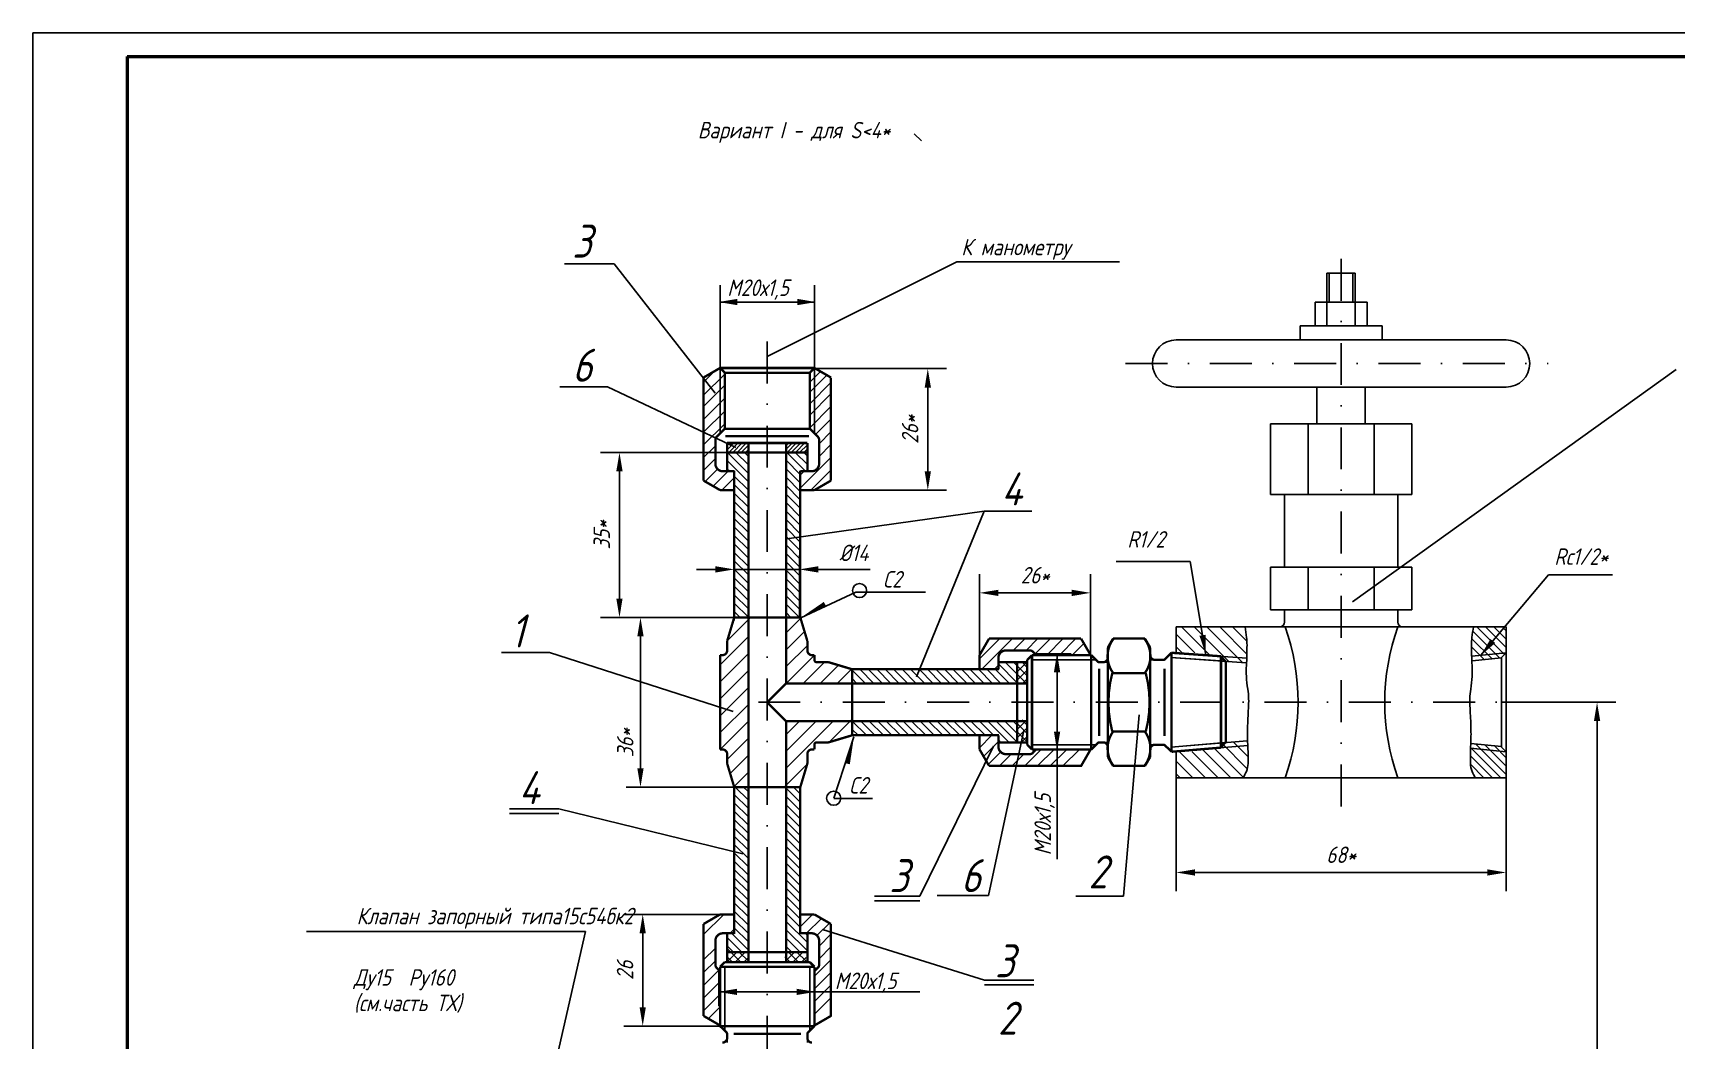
# Model space of a CAD drawing. Header units: inches. Extents: x 1065 to 7392, y 1020 to 3127.
# Drawn here: x 1065.5 to 1413.8, y 2909.5 to 3123.2 of the extents above; entities that cross this region are included whole.
import ezdxf
from ezdxf.enums import TextEntityAlignment as Align

# ---------------------------------------------------------------- set-up
doc = ezdxf.new("R2010")
doc.units = ezdxf.units.IN
doc.header["$LTSCALE"] = 0.7
doc.header["$MEASUREMENT"] = 0
doc.linetypes.add('DASHDOT', pattern=[25.4, 12.7, -6.35, 0, -6.35])
doc.styles.add('ROMANC', font='romanc', dxfattribs={"width": 0.8, "oblique": 15, "height": 3.5})
doc.styles.get("Standard").update_dxf_attribs({"font": 'romand.shx', "width": 0.8, "oblique": 15, "height": 3.5})
doc.dimstyles.get("Standard").update_dxf_attribs({"dimtxt": 3.5, "dimasz": 4, "dimexe": 4, "dimexo": 0, "dimgap": 2, "dimtad": 1, "dimdec": 0, "dimdsep": 46, "dimtxsty": 'Standard', "dimcen": 0.09, "dimadec": 0, "dimazin": 0, "dimtfac": 1, "dimtdec": 0, "dimtmove": 0, "dimatfit": 3, "dimfxl": 0, "dimtolj": 1, "dimtzin": 0, "dimlwd": 25, "dimlwe": 25, "dimarcsym": 0})

# ---------------------------------------------------------------- blocks, each defined once
blk = doc.blocks.new('*X140')
at = {"color": 0}
for p, q in [((659.41, 734.85), (661.46, 736.89)), ((659.41, 736.65), (659.66, 736.89)), ((661.53, 734), (659.41, 736.12)), ((659.41, 733.05), (661.53, 735.17)), ((661.53, 735.79), (660.44, 736.89)), ((661.35, 732.39), (659.41, 734.32)), ((659.55, 732.39), (659.41, 732.52)), ((660.55, 732.39), (661.53, 733.38))]:
    blk.add_line(p, q, dxfattribs=at)
blk = doc.blocks.new('*D198')
at = {"color": 0, "lineweight": 25}
for p, q in [((1231.39, 3051.99), (1259.18, 3051.99)), ((1255.18, 3047.99), (1255.18, 3030.22)), ((1231.15, 3026.22), (1259.18, 3026.22))]:
    blk.add_line(p, q, dxfattribs=at)
for points in [[(1254.52, 3047.99), (1255.85, 3047.99), (1255.18, 3051.99)], [(1254.52, 3030.22), (1255.85, 3030.22), (1255.18, 3026.22)]]:
    blk.add_solid(points, dxfattribs=at)
at = {"layer": 'DEFPOINTS', "color": 0, "lineweight": 25}
for p in [(1231.39, 3051.99), (1231.15, 3026.22), (1255.18, 3026.22)]:
    blk.add_point(p, dxfattribs=at)
at = {"color": 0, "lineweight": 25, "insert": (1251.43, 3039.1), "char_height": 3.5, "attachment_point": 5, "rotation": 90}
blk.add_mtext('\\A1;26*', dxfattribs=at)
blk = doc.blocks.new('*D199')
at = {"color": 0, "lineweight": 25}
for p, q in [((1212.65, 3034.22), (1185.82, 3034.22)), ((1189.82, 3030.22), (1189.82, 3003.22)), ((1214.15, 2999.22), (1185.82, 2999.22))]:
    blk.add_line(p, q, dxfattribs=at)
for points in [[(1189.15, 3030.22), (1190.48, 3030.22), (1189.82, 3034.22)], [(1189.15, 3003.22), (1190.48, 3003.22), (1189.82, 2999.22)]]:
    blk.add_solid(points, dxfattribs=at)
at = {"layer": 'DEFPOINTS', "color": 0, "lineweight": 25}
for p in [(1212.65, 3034.22), (1189.82, 2999.22), (1214.15, 2999.22)]:
    blk.add_point(p, dxfattribs=at)
at = {"color": 0, "lineweight": 25, "insert": (1186.07, 3016.72), "char_height": 3.5, "attachment_point": 5, "rotation": 90}
blk.add_mtext('\\A1;35*', dxfattribs=at)
blk = doc.blocks.new('*D221')
at = {"color": 0, "lineweight": 25}
for p, q in [((1266.15, 2990.45), (1266.15, 3008.43)), ((1289.7, 2991.22), (1289.7, 3008.43)), ((1270.15, 3004.43), (1285.7, 3004.43))]:
    blk.add_line(p, q, dxfattribs=at)
for points in [[(1270.15, 3005.09), (1270.15, 3003.76), (1266.15, 3004.43)], [(1285.7, 3005.09), (1285.7, 3003.76), (1289.7, 3004.43)]]:
    blk.add_solid(points, dxfattribs=at)
at = {"layer": 'DEFPOINTS', "color": 0, "lineweight": 25}
for p in [(1289.7, 3004.43), (1266.15, 2990.45), (1289.7, 2991.22)]:
    blk.add_point(p, dxfattribs=at)
at = {"color": 0, "lineweight": 25, "insert": (1277.93, 3008.18), "char_height": 3.5, "attachment_point": 5}
blk.add_mtext('\\A1;26*', dxfattribs=at)
blk = doc.blocks.new('*D222')
at = {"color": 0, "lineweight": 25}
for p, q in [((1307.8, 2965.22), (1307.8, 2941.12)), ((1377.8, 2965.22), (1377.8, 2941.12)), ((1311.8, 2945.12), (1373.8, 2945.12))]:
    blk.add_line(p, q, dxfattribs=at)
for points in [[(1311.8, 2945.78), (1311.8, 2944.45), (1307.8, 2945.12)], [(1373.8, 2945.78), (1373.8, 2944.45), (1377.8, 2945.12)]]:
    blk.add_solid(points, dxfattribs=at)
at = {"layer": 'DEFPOINTS', "color": 0, "lineweight": 25}
for p in [(1307.8, 2965.22), (1377.8, 2965.22), (1377.8, 2945.12)]:
    blk.add_point(p, dxfattribs=at)
at = {"color": 0, "lineweight": 25, "insert": (1342.8, 2948.87), "char_height": 3.5, "attachment_point": 5}
blk.add_mtext('\\A1;68*', dxfattribs=at)
blk = doc.blocks.new('*D224')
at = {"color": 0, "lineweight": 25}
for p, q in [((1211.15, 2936.22), (1190.75, 2936.22)), ((1194.75, 2932.22), (1194.75, 2916.53)), ((1211.15, 2912.53), (1190.75, 2912.53))]:
    blk.add_line(p, q, dxfattribs=at)
for points in [[(1194.08, 2932.22), (1195.41, 2932.22), (1194.75, 2936.22)], [(1194.08, 2916.53), (1195.41, 2916.53), (1194.75, 2912.53)]]:
    blk.add_solid(points, dxfattribs=at)
at = {"layer": 'DEFPOINTS', "color": 0, "lineweight": 25}
for p in [(1211.15, 2936.22), (1194.75, 2912.53), (1211.15, 2912.53)]:
    blk.add_point(p, dxfattribs=at)
at = {"color": 0, "lineweight": 25, "insert": (1191, 2924.37), "char_height": 3.5, "attachment_point": 5, "rotation": 90}
blk.add_mtext('\\A1;26', dxfattribs=at)
blk = doc.blocks.new('*D265')
at = {"color": 0, "lineweight": 25}
for p, q in [((1376.8, 2981.22), (1401.06, 2981.22)), ((1397.06, 2977.22), (1397.06, 2433.56)), ((1228.15, 2429.56), (1401.06, 2429.56))]:
    blk.add_line(p, q, dxfattribs=at)
for points in [[(1396.39, 2977.22), (1397.73, 2977.22), (1397.06, 2981.22)], [(1396.39, 2433.56), (1397.73, 2433.56), (1397.06, 2429.56)]]:
    blk.add_solid(points, dxfattribs=at)
at = {"layer": 'DEFPOINTS', "color": 0, "lineweight": 25}
for p in [(1376.8, 2981.22), (1228.15, 2429.56), (1397.06, 2429.56)]:
    blk.add_point(p, dxfattribs=at)
at = {"color": 0, "lineweight": 25, "insert": (1393.31, 2705.39), "char_height": 3.5, "attachment_point": 5, "rotation": 90}
blk.add_mtext('\\A1;608*', dxfattribs=at)

msp = doc.modelspace()

# ---------------------------------------------------------------- hatches: boundary and pattern name
at = {"lineweight": 25}
h = msp.add_hatch(dxfattribs=at)
h.set_pattern_fill('ANSI31', color=256, scale=5, style=0)
h.set_pattern_definition([(45, (-458.255, 2137.26594), (-0.44194174, 0.44194174), [])])
h.paths.add_polyline_path([(1217.15, 3036.22), (1212.65, 3036.22), (1212.65, 3034.22), (1217.15, 3034.22)])
h.paths.add_polyline_path([(1229.65, 3036.22), (1225.15, 3036.22), (1225.15, 3034.22), (1229.65, 3034.22)])
h = msp.add_hatch(dxfattribs=at)
h.set_pattern_fill('ANSI31', color=256, scale=10, angle=90, style=0)
h.set_pattern_definition([(135, (27.0282, 2080.4905), (-0.8838835, -0.8838835), [])])
h.paths.add_polyline_path([(1217.15, 2963.22), (1214.15, 2963.22), (1214.15, 2932.22), (1212.65, 2932.22), (1212.65, 2928.99), (1213.42, 2928.22), (1217.15, 2928.22)])
h.paths.add_polyline_path([(1228.15, 2963.22), (1225.15, 2963.22), (1225.15, 2928.22), (1229.65, 2928.22), (1229.65, 2931.75), (1229.18, 2932.22), (1228.15, 2932.22)])

# ---------------------------------------------------------------- linework, layer by layer
for p, q in [((1065.47, 3123.22), (1065.47, 2282.22)), ((1065.47, 3123.22), (1659.47, 3123.22)), ((1221.27, 3054.63), (1261.34, 3074.66)), ((1261.34, 3074.66), (1295.84, 3074.66)), ((1339.8, 3072.22), (1345.8, 3072.22)), ((1339.8, 3072.22), (1339.8, 3061.08)), ((1340.3, 3072.22), (1340.3, 3066.08)), ((1345.3, 3072.22), (1345.3, 3066.08)), ((1345.8, 3072.22), (1345.8, 3061.08)), ((1337.3, 3066.08), (1348.3, 3066.08)), ((1337.3, 3066.08), (1337.3, 3061.08)), ((1348.3, 3066.08), (1348.3, 3061.08)), ((1334.13, 3061.08), (1351.47, 3061.08)), ((1334.13, 3058.08), (1334.13, 3061.08)), ((1351.47, 3058.08), (1351.47, 3061.08)), ((1307.82, 3058.08), (1377.79, 3058.08)), ((1211.15, 3039.38), (1211.15, 3046.18)), ((1211.15, 3039.4), (1211.15, 3046.18)), ((1211.15, 3038.23), (1211.15, 3046.18)), ((1231.15, 3039.4), (1231.15, 3046.18)), ((1231.15, 3038.26), (1231.15, 3046.18)), ((1307.82, 3048.08), (1377.79, 3048.08)), ((1337.67, 3040.31), (1337.67, 3048.08)), ((1347.93, 3040.31), (1347.93, 3048.08)), ((1327.8, 3040.31), (1357.8, 3040.31)), ((1327.8, 3025.31), (1357.8, 3025.31)), ((1330.8, 3019.86), (1330.8, 3025.31)), ((1354.8, 3019.86), (1354.8, 3025.31)), ((1330.8, 3022.9), (1330.8, 3009.86)), ((1354.8, 3022.9), (1354.8, 3009.86)), ((1310.82, 3011.09), (1295.08, 3011.09)), ((1314.09, 2991.21), (1310.82, 3011.09)), ((1327.8, 3009.86), (1357.8, 3009.86)), ((1372.44, 2991.21), (1386.77, 3008.26)), ((1386.77, 3008.26), (1400.32, 3008.26)), ((1228.25, 2999.16), (1239.91, 3004.55)), ((1239.91, 3004.55), (1254.68, 3004.55)), ((1327.8, 3000.86), (1357.8, 3000.86)), ((1330.8, 2998.22), (1330.8, 3000.86)), ((1354.8, 2998.22), (1354.8, 3000.86)), ((1214.15, 2999.22), (1221.15, 2999.22)), ((1214.15, 2999.22), (1228.15, 2999.22)), ((1217.15, 2999.22), (1217.15, 2981.22)), ((1228.15, 2999.22), (1221.15, 2999.22)), ((1307.8, 2997.22), (1329.8, 2997.22)), ((1377.8, 2997.22), (1322.43, 2997.22)), ((1293.34, 2992.81), (1293.34, 2981.22)), ((1302.34, 2981.22), (1302.34, 2992.81)), ((1277.27, 2991.24), (1276.27, 2990.24)), ((1276.27, 2990.24), (1276.27, 2972.23)), ((1276.27, 2990.24), (1276.27, 2972.23)), ((1276.27, 2990.24), (1276.27, 2972.23)), ((1276.27, 2990.24), (1276.27, 2972.23)), ((1276.27, 2990.24), (1276.27, 2972.23)), ((1276.34, 2990.24), (1276.34, 2972.23)), ((1276.34, 2990.24), (1276.34, 2972.23)), ((1276.34, 2990.24), (1276.34, 2972.23)), ((1276.34, 2990.24), (1276.34, 2972.23)), ((1276.34, 2990.24), (1276.34, 2972.23)), ((1276.34, 2990.24), (1276.34, 2972.23)), ((1276.34, 2990.24), (1276.34, 2972.23)), ((1277.27, 2990.22), (1289.84, 2990.22)), ((1278.34, 2990.22), (1290.84, 2990.22)), ((1279.34, 2991.22), (1289.84, 2991.22)), ((1291.34, 2989.72), (1289.84, 2991.22)), ((1289.84, 2991.22), (1289.84, 2971.22)), ((1290.84, 2990.22), (1290.84, 2990.17)), ((1290.84, 2990.22), (1290.84, 2990.17)), ((1291.34, 2989.72), (1293.34, 2989.72)), ((1302.34, 2990.22), (1305.34, 2990.22)), ((1305.34, 2990.22), (1306.86, 2991.74)), ((1305.34, 2990.22), (1305.34, 2990.16)), ((1306.71, 2990.73), (1322.7, 2989.6)), ((1306.76, 2990.73), (1318.24, 2989.92)), ((1307.8, 2991.66), (1322.79, 2990.6)), ((1317.31, 2990.98), (1318.24, 2989.92)), ((1318.34, 2989.8), (1318.34, 2972.82)), ((1377.8, 2991.72), (1370.49, 2991.02)), ((1376.8, 2990.62), (1370.61, 2990.03)), ((1377.8, 2991.72), (1376.8, 2990.72)), ((1376.8, 2990.72), (1376.8, 2971.67)), ((1239.15, 2988.22), (1239.15, 2981.22)), ((1291.51, 2987.84), (1291.51, 2974.38)), ((1211.15, 2971.22), (1211.15, 2981.22)), ((1239.15, 2974.22), (1239.15, 2981.22)), ((1293.34, 2969.62), (1293.34, 2981.22)), ((1302.34, 2981.22), (1302.34, 2969.62)), ((1239.53, 2973.92), (1235.23, 2960.87)), ((1277.27, 2971.23), (1276.27, 2972.23)), ((1277.27, 2972.22), (1290.84, 2972.22)), ((1278.34, 2972.22), (1289.84, 2972.22)), ((1278.35, 2972.22), (1290.84, 2972.22)), ((1291.34, 2972.72), (1289.84, 2971.22)), ((1290.84, 2972.22), (1290.84, 2972.26)), ((1291.34, 2972.72), (1293.34, 2972.72)), ((1293.34, 2971.43), (1293.34, 2971.72)), ((1302.34, 2972.22), (1305.34, 2972.22)), ((1305.34, 2972.22), (1306.86, 2970.69)), ((1306.7, 2971.71), (1322.9, 2973.07)), ((1306.75, 2971.71), (1318.21, 2972.67)), ((1307.8, 2970.8), (1323.02, 2972.07)), ((1317.3, 2971.59), (1318.21, 2972.67)), ((1376.8, 2971.82), (1370.29, 2972.47)), ((1377.8, 2970.72), (1376.8, 2971.72)), ((1279.34, 2971.22), (1289.84, 2971.22)), ((1302.34, 2969.62), (1302.34, 2971.43)), ((1377.8, 2970.72), (1370.26, 2971.47)), ((1307.8, 2965.22), (1329.87, 2965.22)), ((1377.8, 2965.22), (1322.05, 2965.22)), ((1214.15, 2963.22), (1228.15, 2963.22)), ((1235.26, 2960.84), (1243.48, 2960.84)), ((1123.47, 2932.62), (1182.61, 2932.62)), ((1211.13, 2925.1), (1212.13, 2926.1)), ((1211.15, 2923.03), (1211.15, 2912.53)), ((1212.13, 2926.1), (1230.14, 2926.1)), ((1212.13, 2926.1), (1230.14, 2926.1)), ((1212.13, 2926.1), (1230.14, 2926.1)), ((1212.13, 2926.1), (1230.14, 2926.1)), ((1212.13, 2926.1), (1230.14, 2926.1)), ((1212.13, 2926.03), (1230.14, 2926.03)), ((1212.13, 2926.03), (1230.14, 2926.03)), ((1212.13, 2926.03), (1230.14, 2926.03)), ((1212.13, 2926.03), (1230.14, 2926.03)), ((1212.13, 2926.03), (1230.14, 2926.03)), ((1212.13, 2926.03), (1230.14, 2926.03)), ((1212.13, 2926.03), (1230.14, 2926.03)), ((1212.15, 2925.1), (1212.15, 2912.53)), ((1212.15, 2924.03), (1212.15, 2911.53)), ((1231.14, 2925.1), (1230.14, 2926.1)), ((1230.15, 2925.1), (1230.15, 2911.53)), ((1230.15, 2924.03), (1230.15, 2912.53)), ((1230.15, 2924.02), (1230.15, 2911.53)), ((1231.15, 2923.03), (1231.15, 2912.53)), ((1212.65, 2911.03), (1211.15, 2912.53)), ((1211.15, 2912.53), (1231.14, 2912.53)), ((1229.65, 2911.03), (1231.15, 2912.53)), ((1212.15, 2911.53), (1212.19, 2911.53)), ((1212.15, 2911.53), (1212.19, 2911.53)), ((1212.65, 2911.03), (1212.65, 2909.03)), ((1214.52, 2910.86), (1227.99, 2910.86)), ((1229.65, 2911.03), (1229.65, 2909.03)), ((1230.15, 2911.53), (1230.11, 2911.53))]:
    msp.add_line(p, q)
at = {"lineweight": 50}
for q in [(1085.47, 2287.22), (1654.47, 3118.22)]:
    msp.add_line((1085.47, 3118.22), q, dxfattribs=at)
at = {"lineweight": 25}
for p, q in [((1252.29, 3101.78), (1253.88, 3100.29)), ((1188.67, 3074.21), (1178.15, 3074.21)), ((1210.08, 3046.8), (1188.67, 3074.21)), ((1413.8, 3051.79), (1345.23, 3002.53)), ((1187.27, 3048.13), (1177.18, 3048.13)), ((1214.51, 3035.23), (1187.27, 3048.13)), ((1267.12, 3021.79), (1225.32, 3015.92)), ((1252.79, 2986.59), (1267.12, 3021.79)), ((1267.12, 3021.79), (1277.21, 3021.79)), ((1174.96, 2991.78), (1164.78, 2991.78)), ((1213.93, 2979.28), (1174.96, 2991.78)), ((1299.96, 2978.58), (1296.68, 2940.1)), ((1275.57, 2975.25), (1268.04, 2940.24)), ((1253.48, 2940.1), (1269.08, 2971.88)), ((1177, 2958.64), (1166.53, 2958.64)), ((1177, 2957.64), (1166.53, 2957.64)), ((1215.96, 2949.05), (1177, 2958.64)), ((1268.04, 2940.24), (1257.14, 2940.24)), ((1253.48, 2940.1), (1243.85, 2940.1)), ((1253.48, 2939.1), (1243.85, 2939.1)), ((1296.68, 2940.1), (1286.58, 2940.1)), ((1182.61, 2932.62), (1166.6, 2862.34)), ((1232.85, 2933), (1267.17, 2922.25)), ((1267.17, 2922.25), (1277.63, 2922.25)), ((1267.17, 2921.25), (1277.63, 2921.25))]:
    msp.add_line(p, q, dxfattribs=at)
at = {"linetype": 'DASHDOT'}
for p, q in [((1342.8, 3075.3), (1342.8, 2956.37)), ((1221.15, 3057.76), (1221.15, 2347.56)), ((1297.1, 3053.08), (1386.72, 3053.08)), ((1219.27, 2981.22), (1382.53, 2981.22))]:
    msp.add_line(p, q, dxfattribs=at)
at = {"color": 0, "linetype": 'ByBlock'}
for p, q in [((1211.15, 3046.18), (1211.15, 3069.67)), ((1231.15, 3046.18), (1231.15, 3069.67)), ((1211.15, 3066.12), (1231.15, 3066.12)), ((1211.15, 3038.23), (1211.15, 3045.65)), ((1214.15, 2998.57), (1214.15, 3012.41)), ((1227.96, 2999.22), (1227.96, 3012.41)), ((1210.15, 3009.41), (1206.15, 3009.41)), ((1214.15, 3009.41), (1227.96, 3009.41)), ((1231.96, 3009.41), (1235.96, 3009.41)), ((1235.96, 3009.41), (1242.99, 3009.41)), ((1214.15, 2999.22), (1191.27, 2999.22)), ((1194.27, 2995.22), (1194.27, 2967.22)), ((1277.95, 2991.47), (1285.58, 2991.47)), ((1282.58, 2991.47), (1282.58, 2971.22)), ((1278.16, 2971.22), (1285.58, 2971.22)), ((1282.58, 2971.22), (1282.58, 2947.92)), ((1214.15, 2963.22), (1191.27, 2963.22)), ((1210.9, 2924.42), (1210.9, 2916.79)), ((1231.15, 2924.2), (1231.15, 2916.79)), ((1210.9, 2919.79), (1231.15, 2919.79)), ((1231.15, 2919.79), (1253.51, 2919.79))]:
    msp.add_line(p, q, dxfattribs=at)
at = {"color": 0}
for p, q in [((1231.15, 3051.79), (1231.37, 3052.01)), ((1207.65, 3049.12), (1209.99, 3051.46)), ((1207.65, 3046.35), (1212.15, 3050.85)), ((1207.65, 3049.84), (1208.3, 3050.48)), ((1207.65, 3043.97), (1212.15, 3048.47)), ((1230.15, 3049.09), (1232.3, 3051.24)), ((1230.15, 3047), (1233.77, 3050.62)), ((1230.15, 3044.52), (1234.65, 3049.02)), ((1207.65, 3041.2), (1212.15, 3045.7)), ((1230.15, 3042.14), (1234.65, 3046.64)), ((1207.65, 3038.5), (1212.15, 3043)), ((1230.15, 3039.45), (1234.65, 3043.95)), ((1231.4, 3038.01), (1234.65, 3041.26)), ((1207.65, 3035.81), (1212.15, 3040.31)), ((1232.15, 3036.06), (1234.65, 3038.56)), ((1207.65, 3033.11), (1210.15, 3035.61)), ((1212.71, 3034.22), (1217.15, 3029.78)), ((1214.51, 3034.22), (1217.15, 3031.57)), ((1216.31, 3034.22), (1217.15, 3033.37)), ((1225.29, 3034.22), (1229.29, 3030.22)), ((1227.08, 3034.22), (1229.65, 3031.65)), ((1228.88, 3034.22), (1229.65, 3033.44)), ((1232.15, 3033.37), (1234.65, 3035.87)), ((1207.65, 3030.42), (1210.15, 3032.92)), ((1212.65, 3032.48), (1217.15, 3027.98)), ((1225.15, 3032.55), (1228.15, 3029.55)), ((1225.15, 3030.76), (1228.15, 3027.76)), ((1228.15, 3026.67), (1234.65, 3033.17)), ((1207.98, 3028.05), (1210.61, 3030.69)), ((1209.69, 3027.07), (1212.83, 3030.22)), ((1211.53, 3026.22), (1214.15, 3028.84)), ((1212.65, 3030.69), (1213.12, 3030.22)), ((1214.15, 3029.19), (1217.15, 3026.19)), ((1214.15, 3027.39), (1217.15, 3024.39)), ((1225.15, 3028.96), (1228.15, 3025.96)), ((1228.15, 3029.37), (1229, 3030.22)), ((1230.39, 3026.22), (1234.65, 3030.48)), ((1214.15, 3025.59), (1217.15, 3022.59)), ((1214.15, 3023.8), (1217.15, 3020.8)), ((1225.15, 3027.17), (1228.15, 3024.17)), ((1225.15, 3025.37), (1228.15, 3022.37)), ((1214.15, 3022), (1217.15, 3019)), ((1225.15, 3023.57), (1228.15, 3020.57)), ((1225.15, 3021.78), (1228.15, 3018.78)), ((1214.15, 3020.21), (1217.15, 3017.21)), ((1214.15, 3018.41), (1217.15, 3015.41)), ((1225.15, 3019.98), (1228.15, 3016.98)), ((1225.15, 3018.19), (1228.15, 3015.19)), ((1214.15, 3016.61), (1217.15, 3013.61)), ((1214.15, 3014.82), (1217.15, 3011.82)), ((1225.15, 3016.39), (1228.15, 3013.39)), ((1225.15, 3014.59), (1228.15, 3011.59)), ((1214.15, 3013.02), (1217.15, 3010.02)), ((1214.15, 3011.23), (1217.15, 3008.23)), ((1225.15, 3012.8), (1228.15, 3009.8)), ((1225.15, 3011), (1228.15, 3008)), ((1214.15, 3009.43), (1217.15, 3006.43)), ((1214.15, 3007.63), (1217.15, 3004.63)), ((1225.15, 3009.21), (1228.15, 3006.21)), ((1225.15, 3007.41), (1228.15, 3004.41)), ((1214.15, 3005.84), (1217.15, 3002.84)), ((1214.15, 3004.04), (1217.15, 3001.04)), ((1225.15, 3005.61), (1228.15, 3002.61)), ((1225.15, 3003.82), (1228.15, 3000.82)), ((1214.15, 3002.24), (1217.15, 2999.24)), ((1214.15, 3000.45), (1215.39, 2999.22)), ((1225.15, 3002.02), (1227.96, 2999.22)), ((1225.15, 3000.23), (1226.16, 2999.22)), ((1212.66, 2994.25), (1217.63, 2999.22)), ((1225.15, 2995.96), (1228.21, 2999.02)), ((1225.15, 2992.37), (1229.04, 2996.26)), ((1315.06, 2991.14), (1308.98, 2997.22)), ((1319.03, 2989.86), (1311.68, 2997.22)), ((1321.93, 2989.65), (1314.37, 2997.22)), ((1322.83, 2991.45), (1317.07, 2997.22)), ((1322.82, 2994.15), (1319.76, 2997.22)), ((1376.44, 2990.58), (1370.72, 2996.3)), ((1377.45, 2991.36), (1371.6, 2997.22)), ((1377.8, 2992.81), (1373.4, 2997.22)), ((1377.8, 2994.6), (1375.19, 2997.22)), ((1377.8, 2996.4), (1376.99, 2997.22)), ((1211.15, 2989.15), (1217.15, 2995.15)), ((1225.15, 2988.78), (1229.65, 2993.28)), ((1266.15, 2990.45), (1270.42, 2994.72)), ((1266.61, 2988.22), (1273.11, 2994.72)), ((1273.3, 2992.22), (1275.8, 2994.72)), ((1276, 2992.22), (1278.5, 2994.72)), ((1277.95, 2991.47), (1281.19, 2994.72)), ((1280.39, 2991.22), (1283.89, 2994.72)), ((1283.08, 2991.22), (1286.58, 2994.72)), ((1285.77, 2991.22), (1288.26, 2993.71)), ((1311.79, 2991.72), (1307.8, 2995.7)), ((1309.1, 2991.72), (1307.8, 2993.01)), ((1373.16, 2990.27), (1370.44, 2992.99)), ((1374.8, 2990.43), (1370.51, 2994.71)), ((1211.15, 2985.55), (1217.15, 2991.55)), ((1225.18, 2985.22), (1231.15, 2991.19)), ((1228.77, 2985.22), (1233.27, 2989.72)), ((1232.37, 2985.22), (1236.24, 2989.09)), ((1269.3, 2988.22), (1270.15, 2989.06)), ((1274.15, 2985.35), (1270.15, 2989.35)), ((1274.15, 2987.15), (1271.58, 2989.72)), ((1274.15, 2988.94), (1273.38, 2989.72)), ((1285.77, 2991.22), (1285.99, 2991.43)), ((1211.15, 2981.96), (1217.15, 2987.96)), ((1235.96, 2985.22), (1239, 2988.26)), ((1241.96, 2985.22), (1239.15, 2988.02)), ((1240.16, 2985.22), (1239.15, 2986.23)), ((1243.75, 2985.22), (1240.75, 2988.22)), ((1245.55, 2985.22), (1242.55, 2988.22)), ((1247.35, 2985.22), (1244.35, 2988.22)), ((1249.14, 2985.22), (1246.14, 2988.22)), ((1250.94, 2985.22), (1247.94, 2988.22)), ((1252.73, 2985.22), (1249.73, 2988.22)), ((1254.53, 2985.22), (1251.53, 2988.22)), ((1256.33, 2985.22), (1253.33, 2988.22)), ((1258.12, 2985.22), (1255.12, 2988.22)), ((1259.92, 2985.22), (1256.92, 2988.22)), ((1261.71, 2985.22), (1258.71, 2988.22)), ((1263.51, 2985.22), (1260.51, 2988.22)), ((1265.31, 2985.22), (1262.31, 2988.22)), ((1267.1, 2985.22), (1264.1, 2988.22)), ((1268.9, 2985.22), (1265.9, 2988.22)), ((1270.69, 2985.22), (1267.69, 2988.22)), ((1272.49, 2985.22), (1269.49, 2988.22)), ((1211.15, 2978.37), (1217.15, 2984.37)), ((1211.15, 2974.78), (1217.15, 2980.78)), ((1211.18, 2971.22), (1217.15, 2977.19)), ((1225.15, 2967.23), (1235.14, 2977.22)), ((1225.15, 2974.41), (1227.96, 2977.22)), ((1225.15, 2970.82), (1231.55, 2977.22)), ((1234.27, 2972.75), (1238.73, 2977.22)), ((1238.73, 2977.22), (1239.15, 2977.63)), ((1240.39, 2974.22), (1239.15, 2975.45)), ((1242.18, 2974.22), (1239.18, 2977.22)), ((1243.98, 2974.22), (1240.98, 2977.22)), ((1245.77, 2974.22), (1242.77, 2977.22)), ((1247.57, 2974.22), (1244.57, 2977.22)), ((1249.37, 2974.22), (1246.37, 2977.22)), ((1251.16, 2974.22), (1248.16, 2977.22)), ((1252.96, 2974.22), (1249.96, 2977.22)), ((1254.75, 2974.22), (1251.75, 2977.22)), ((1256.55, 2974.22), (1253.55, 2977.22)), ((1258.35, 2974.22), (1255.35, 2977.22)), ((1260.14, 2974.22), (1257.14, 2977.22)), ((1261.94, 2974.22), (1258.94, 2977.22)), ((1263.73, 2974.22), (1260.73, 2977.22)), ((1265.53, 2974.22), (1262.53, 2977.22)), ((1267.33, 2974.22), (1264.33, 2977.22)), ((1269.12, 2974.22), (1266.12, 2977.22)), ((1272.42, 2972.72), (1267.92, 2977.22)), ((1274.15, 2972.78), (1269.71, 2977.22)), ((1274.15, 2974.57), (1271.51, 2977.22)), ((1274.15, 2976.37), (1273.31, 2977.22)), ((1212.65, 2969.09), (1217.15, 2973.59)), ((1266.15, 2971.59), (1268.77, 2974.22)), ((1267, 2969.75), (1270.15, 2972.9)), ((1270.62, 2972.72), (1270.15, 2973.19)), ((1322.92, 2967.11), (1317.43, 2972.61)), ((1323.09, 2969.64), (1319.91, 2972.82)), ((1376.66, 2965.22), (1370.25, 2971.63)), ((1377.8, 2965.87), (1371.3, 2972.37)), ((1377.8, 2967.66), (1373.3, 2972.17)), ((1377.8, 2969.46), (1375.29, 2971.97)), ((1213.28, 2966.13), (1217.15, 2970)), ((1225.15, 2963.63), (1229.62, 2968.1)), ((1267.99, 2968.04), (1270.63, 2970.68)), ((1270.36, 2967.72), (1272.86, 2970.22)), ((1273.05, 2967.72), (1275.55, 2970.22)), ((1275.75, 2967.72), (1279.25, 2971.22)), ((1278.44, 2967.72), (1281.94, 2971.22)), ((1281.13, 2967.72), (1284.63, 2971.22)), ((1283.83, 2967.72), (1287.33, 2971.22)), ((1311.35, 2965.22), (1307.8, 2968.76)), ((1314.04, 2965.22), (1308.54, 2970.72)), ((1316.74, 2965.22), (1311.24, 2970.72)), ((1319.43, 2965.22), (1313.38, 2971.26)), ((1322.08, 2965.26), (1315.87, 2971.47)), ((1374.86, 2965.22), (1370.2, 2969.88)), ((1373.07, 2965.22), (1370.21, 2968.07)), ((1214.11, 2963.36), (1217.15, 2966.41)), ((1308.65, 2965.22), (1307.8, 2966.07)), ((1371.27, 2965.22), (1371.2, 2965.28)), ((1224.73, 2963.22), (1225.15, 2963.63)), ((1211.92, 2936.22), (1207.65, 2931.95)), ((1230.77, 2936.22), (1228.15, 2933.59)), ((1232.62, 2935.36), (1229.47, 2932.22)), ((1234.32, 2934.38), (1231.69, 2931.74)), ((1214.15, 2933.06), (1213.3, 2932.22)), ((1229.65, 2931.75), (1229.18, 2932.22)), ((1234.65, 2932.01), (1232.15, 2929.51)), ((1210.15, 2929.06), (1207.65, 2926.56)), ((1210.15, 2926.37), (1207.65, 2923.87)), ((1213.42, 2928.22), (1212.65, 2928.99)), ((1234.65, 2926.62), (1231.15, 2923.12)), ((1234.65, 2929.32), (1232.15, 2926.82)), ((1210.9, 2924.42), (1207.65, 2921.17)), ((1234.65, 2923.93), (1231.15, 2920.43)), ((1211.15, 2921.98), (1207.65, 2918.48)), ((1211.15, 2919.29), (1207.65, 2915.79)), ((1234.65, 2921.23), (1231.15, 2917.73)), ((1211.15, 2916.6), (1208.66, 2914.11)), ((1211.15, 2916.59), (1210.93, 2916.37)), ((1234.65, 2918.54), (1231.15, 2915.04))]:
    msp.add_line(p, q, dxfattribs=at)
at = {"linetype": 'Continuous'}
for p, q in [((1327.8, 3040.31), (1327.8, 3025.31)), ((1335.8, 3040.31), (1335.8, 3025.31)), ((1349.8, 3040.31), (1349.8, 3025.31)), ((1357.8, 3040.31), (1357.8, 3025.31)), ((1327.8, 3009.86), (1327.8, 3000.86)), ((1335.8, 3009.86), (1335.8, 3000.86)), ((1349.8, 3009.86), (1349.8, 3000.86)), ((1357.8, 3009.86), (1357.8, 3000.86)), ((1307.8, 2997.22), (1307.8, 2991.72)), ((1377.8, 2997.22), (1377.8, 2965.22)), ((1377.8, 2997.22), (1377.8, 2965.22)), ((1302.34, 2992.81), (1302.34, 2981.22)), ((1277.27, 2991.24), (1277.27, 2971.22)), ((1317.34, 2990.98), (1317.34, 2981.22)), ((1317.34, 2990.95), (1317.34, 2971.6)), ((1302.34, 2969.62), (1302.34, 2981.22)), ((1317.34, 2971.6), (1317.34, 2981.22)), ((1307.8, 2970.72), (1307.8, 2965.22)), ((1211.13, 2925.1), (1231.15, 2925.1))]:
    msp.add_line(p, q, dxfattribs=at)
at = {"const_width": 0.5}
for points in [[(1211.3, 3052.22), (1207.65, 3050.11)], [(1211.15, 3052.13), (1231.15, 3052.13)], [(1211.15, 3052.13), (1212.15, 3051.13)], [(1231.15, 3052.13), (1230.15, 3051.13)], [(1231, 3052.22), (1234.65, 3050.11)], [(1207.65, 3028.24), (1207.65, 3050.11)], [(1212.15, 3051.13), (1230.15, 3051.13)], [(1212.15, 3039.23), (1212.15, 3051.13)], [(1230.15, 3039.23), (1230.15, 3051.13)], [(1234.65, 3028.24), (1234.65, 3050.11)], [(1210.44, 3037.52), (1212.15, 3039.23)], [(1212.15, 3039.23), (1230.19, 3039.23)], [(1212.27, 3037.67), (1229.99, 3037.67)], [(1231.86, 3037.55), (1230.15, 3039.26)], [(1210.15, 3031.82), (1210.15, 3036.85)], [(1229.65, 3036.22), (1212.65, 3036.22)], [(1212.65, 3030.22), (1212.65, 3036.22)], [(1229.65, 3034.22), (1212.65, 3034.22)], [(1217.15, 2999.22), (1217.15, 3036.22)], [(1225.15, 2999.22), (1225.15, 3036.22)], [(1229.65, 3030.22), (1229.65, 3036.22)], [(1232.15, 3031.82), (1232.15, 3036.85)], [(1211.16, 3026.22), (1207.65, 3028.24)], [(1214.15, 3030.22), (1211.75, 3030.22)], [(1214.15, 3030.22), (1212.65, 3030.22)], [(1214.15, 2999.22), (1214.15, 3030.33)], [(1228.15, 2999.22), (1228.15, 3030.33)], [(1230.55, 3030.22), (1228.15, 3030.22)], [(1229.65, 3030.22), (1228.15, 3030.22)], [(1231.15, 3026.22), (1234.65, 3028.24)], [(1214.15, 3026.22), (1211.16, 3026.22)], [(1231.15, 3026.22), (1228.15, 3026.22)], [(1214.15, 2999.22), (1212.65, 2994.22)], [(1214.15, 2999.22), (1228.15, 2999.22)], [(1214.15, 2999.22), (1228.15, 2999.22)], [(1214.15, 2999.22), (1228.15, 2999.22)], [(1214.15, 2999.22), (1228.15, 2999.22)], [(1214.15, 2999.22), (1228.15, 2999.22)], [(1228.15, 2999.22), (1214.15, 2999.22)], [(1217.15, 2963.22), (1217.15, 2999.22)], [(1225.15, 2999.22), (1225.15, 2985.22)], [(1228.15, 2999.22), (1229.65, 2994.22)], [(1212.65, 2994.22), (1212.65, 2992.22)], [(1229.65, 2994.22), (1229.65, 2992.22)], [(1266.15, 2991.22), (1268.17, 2994.72)], [(1268.17, 2994.72), (1287.68, 2994.72)], [(1271.75, 2992.22), (1276.78, 2992.22)], [(1289.79, 2991.07), (1287.68, 2994.72)], [(1293.34, 2992.81), (1294.44, 2994.72)], [(1293.34, 2981.22), (1293.34, 2992.81)], [(1294.44, 2994.72), (1301.23, 2994.72)], [(1302.34, 2992.81), (1301.23, 2994.72)], [(1302.34, 2992.81), (1302.34, 2981.22)], [(1211.15, 2991.22), (1211.15, 2971.22)], [(1211.15, 2991.22), (1211.65, 2991.22)], [(1230.65, 2991.22), (1231.15, 2991.22)], [(1231.15, 2991.22), (1231.15, 2990.22)], [(1231.65, 2989.72), (1234.15, 2989.72)], [(1239.15, 2988.22), (1234.15, 2989.72)], [(1266.15, 2991.22), (1266.15, 2988.22)], [(1270.15, 2990.62), (1270.15, 2988.22)], [(1270.15, 2989.72), (1276.27, 2989.72)], [(1270.15, 2989.72), (1270.15, 2988.22)], [(1274.15, 2989.72), (1274.15, 2972.72)], [(1277.25, 2991.22), (1276.27, 2990.24)], [(1276.27, 2990.24), (1276.27, 2972.23)], [(1277.27, 2991.22), (1289.84, 2991.22)], [(1277.49, 2991.92), (1278.2, 2991.22)], [(1291.19, 2989.86), (1289.84, 2991.22)], [(1289.84, 2991.22), (1289.84, 2981.22)], [(1291.54, 2989.72), (1292.34, 2989.72)], [(1303.34, 2990.22), (1305.13, 2990.22)], [(1305.48, 2990.36), (1306.84, 2991.72)], [(1306.83, 2991.72), (1317.34, 2990.98)], [(1306.84, 2991.72), (1306.84, 2981.22)], [(1317.31, 2990.98), (1318.34, 2989.8)], [(1317.34, 2990.98), (1317.34, 2981.23)], [(1318.34, 2989.8), (1318.34, 2972.82)], [(1225.15, 2985.22), (1221.15, 2981.22)], [(1225.15, 2985.22), (1239.15, 2985.22)], [(1239.15, 2988.22), (1239.15, 2974.22)], [(1239.15, 2988.22), (1270.27, 2988.22)], [(1239.15, 2988.22), (1239.15, 2974.22)], [(1239.15, 2985.22), (1276.27, 2985.22)], [(1291.51, 2988.33), (1291.51, 2981.22)], [(1294.29, 2987.4), (1301.39, 2987.4)], [(1305.34, 2988.33), (1305.34, 2981.22)], [(1221.15, 2981.22), (1225.15, 2977.22)], [(1289.84, 2971.22), (1289.84, 2981.22)], [(1291.51, 2974.1), (1291.51, 2981.22)], [(1293.34, 2981.22), (1293.34, 2969.62)], [(1302.34, 2969.62), (1302.34, 2981.22)], [(1305.34, 2974.1), (1305.34, 2981.22)], [(1306.84, 2970.72), (1306.84, 2981.22)], [(1317.34, 2971.6), (1317.34, 2981.21)], [(1225.15, 2963.22), (1225.15, 2977.22)], [(1225.15, 2977.22), (1239.15, 2977.22)], [(1239.15, 2977.22), (1276.27, 2977.22)], [(1294.29, 2975.03), (1301.39, 2975.03)], [(1231.15, 2971.22), (1231.15, 2972.22)], [(1231.65, 2972.72), (1234.15, 2972.72)], [(1239.15, 2974.22), (1234.15, 2972.72)], [(1239.15, 2974.22), (1270.27, 2974.22)], [(1266.15, 2974.22), (1266.15, 2971.23)], [(1270.15, 2974.22), (1270.15, 2972.72)], [(1270.15, 2974.22), (1270.15, 2971.82)], [(1270.15, 2972.72), (1276.27, 2972.72)], [(1277.27, 2971.23), (1276.27, 2972.23)], [(1277.25, 2971.22), (1276.27, 2972.19)], [(1289.79, 2971.37), (1287.68, 2967.72)], [(1291.19, 2972.57), (1289.84, 2971.22)], [(1291.19, 2972.57), (1289.84, 2971.22)], [(1291.54, 2972.72), (1292.34, 2972.72)], [(1291.54, 2972.72), (1292.34, 2972.72)], [(1293.34, 2969.62), (1293.34, 2971.72)], [(1302.34, 2971.43), (1302.34, 2969.62)], [(1303.34, 2972.22), (1305.13, 2972.22)], [(1303.34, 2972.22), (1305.13, 2972.22)], [(1305.48, 2972.07), (1306.84, 2970.72)], [(1305.48, 2972.07), (1306.84, 2970.72)], [(1306.84, 2970.72), (1317.34, 2971.6)], [(1317.3, 2971.59), (1318.34, 2972.82)], [(1317.3, 2971.59), (1318.21, 2972.67)], [(1211.15, 2971.22), (1211.65, 2971.22)], [(1212.65, 2968.22), (1212.65, 2970.22)], [(1214.15, 2963.22), (1212.65, 2968.22)], [(1228.15, 2963.22), (1229.65, 2968.22)], [(1229.65, 2968.22), (1229.65, 2970.22)], [(1230.65, 2971.22), (1231.15, 2971.22)], [(1266.15, 2971.23), (1268.18, 2967.72)], [(1271.75, 2970.22), (1276.78, 2970.22)], [(1277.27, 2971.22), (1289.84, 2971.22)], [(1277.46, 2970.51), (1278.16, 2971.22)], [(1279.31, 2971.22), (1289.84, 2971.22)], [(1293.34, 2969.62), (1294.44, 2967.72)], [(1293.34, 2969.62), (1294.44, 2967.72)], [(1302.34, 2969.62), (1301.23, 2967.72)], [(1302.34, 2969.62), (1301.23, 2967.72)], [(1268.18, 2967.72), (1287.84, 2967.72)], [(1294.44, 2967.72), (1301.23, 2967.72)], [(1294.44, 2967.72), (1301.23, 2967.72)], [(1214.15, 2963.22), (1214.15, 2932.1)], [(1214.15, 2963.22), (1228.15, 2963.22)], [(1217.15, 2963.22), (1217.15, 2926.1)], [(1225.15, 2963.22), (1225.15, 2926.1)], [(1228.15, 2963.22), (1228.15, 2932.1)], [(1211.15, 2936.22), (1207.65, 2934.19)], [(1207.65, 2934.19), (1207.65, 2914.69)], [(1211.15, 2936.22), (1214.15, 2936.22)], [(1228.15, 2936.22), (1231.14, 2936.22)], [(1231.14, 2936.22), (1234.65, 2934.19)], [(1234.65, 2934.19), (1234.65, 2914.53)], [(1210.15, 2930.62), (1210.15, 2925.58)], [(1211.75, 2932.22), (1214.15, 2932.22)], [(1212.65, 2932.22), (1212.65, 2926.1)], [(1212.65, 2932.22), (1214.15, 2932.22)], [(1228.15, 2932.22), (1229.65, 2932.22)], [(1228.15, 2932.22), (1230.55, 2932.22)], [(1229.65, 2932.22), (1229.65, 2926.1)], [(1232.15, 2930.62), (1232.15, 2925.58)], [(1211.15, 2925.12), (1212.13, 2926.1)], [(1212.13, 2926.1), (1230.14, 2926.1)], [(1212.65, 2928.22), (1229.65, 2928.22)], [(1231.14, 2925.1), (1230.14, 2926.1)], [(1231.15, 2925.12), (1230.17, 2926.1)], [(1210.44, 2924.88), (1211.15, 2924.17)], [(1211.15, 2925.1), (1211.15, 2912.53)], [(1231.15, 2925.1), (1231.15, 2912.53)], [(1231.86, 2924.91), (1231.15, 2924.2)], [(1231.15, 2923.05), (1231.15, 2912.53)], [(1211.3, 2912.58), (1207.65, 2914.69)], [(1212.51, 2911.18), (1211.15, 2912.53)], [(1211.15, 2912.53), (1221.15, 2912.53)], [(1231.15, 2912.53), (1221.15, 2912.53)], [(1229.8, 2911.18), (1231.15, 2912.53)], [(1229.8, 2911.18), (1231.15, 2912.53)], [(1231, 2912.58), (1234.65, 2914.69)], [(1212.65, 2910.82), (1212.65, 2910.03)], [(1214.03, 2910.86), (1221.15, 2910.86)], [(1228.27, 2910.86), (1221.15, 2910.86)], [(1229.65, 2910.82), (1229.65, 2910.03)], [(1229.65, 2910.82), (1229.65, 2910.03)]]:
    msp.add_lwpolyline(points, dxfattribs=at)
for points in [[(1210.15, 3036.85, -0.198912), (1210.44, 3037.55, -0.198912)], [(1231.86, 3037.55, -0.198912), (1232.15, 3036.85, -0.198912)], [(1211.75, 3030.22, -0.414214), (1210.15, 3031.82, -0.414214)], [(1232.15, 3031.82, -0.414214), (1230.55, 3030.22, -0.414214)], [(1211.65, 2991.22, 0.414214), (1212.65, 2992.22, 0.414214)], [(1229.65, 2992.22, 0.414214), (1230.65, 2991.22, 0.414214)], [(1271.75, 2992.22, 0.414214), (1270.15, 2990.62, 0.414214)], [(1277.49, 2991.92, 0.198912), (1276.78, 2992.22, 0.198912)], [(1294.58, 2994.72, 0.337742), (1294.49, 2987.4, 0.337742)], [(1301.18, 2987.4, 0.337742), (1301.09, 2994.72, 0.337742)], [(1231.15, 2990.22, 0.414214), (1231.65, 2989.72, 0.414214)], [(1291.19, 2989.86, 0.198912), (1291.54, 2989.72, 0.198912)], [(1292.34, 2989.72, 0.414214), (1293.34, 2990.72, 0.414214)], [(1302.34, 2991.22, 0.414214), (1303.34, 2990.22, 0.414214)], [(1305.13, 2990.22, 0.198912), (1305.48, 2990.36, 0.198912)], [(1294.29, 2987.4, 0.065251), (1293.48, 2981.22, 0.065251)], [(1302.2, 2981.22, 0.065251), (1301.39, 2987.4, 0.065251)], [(1294.29, 2975.03, -0.065251), (1293.48, 2981.22, -0.065251)], [(1302.2, 2981.22, -0.065251), (1301.39, 2975.03, -0.065251)], [(1294.58, 2967.72, -0.337742), (1294.49, 2975.03, -0.337742)], [(1301.18, 2975.03, -0.337742), (1301.09, 2967.72, -0.337742)], [(1231.65, 2972.72, 0.414214), (1231.15, 2972.22, 0.414214)], [(1270.15, 2971.82, 0.414214), (1271.75, 2970.22, 0.414214)], [(1291.19, 2972.57, -0.198912), (1291.54, 2972.72, -0.198912)], [(1291.54, 2972.72, 0.198912), (1291.19, 2972.57, 0.198912)], [(1292.34, 2972.72, -0.414214), (1293.34, 2971.72, -0.414214)], [(1293.34, 2971.72, 0.414214), (1292.34, 2972.72, 0.414214)], [(1302.34, 2971.22, -0.414214), (1303.34, 2972.22, -0.414214)], [(1303.34, 2972.22, 0.414214), (1302.34, 2971.22, 0.414214)], [(1305.13, 2972.22, -0.198912), (1305.48, 2972.07, -0.198912)], [(1305.48, 2972.07, 0.198912), (1305.13, 2972.22, 0.198912)], [(1212.65, 2970.22, 0.414214), (1211.65, 2971.22, 0.414214)], [(1230.65, 2971.22, 0.414214), (1229.65, 2970.22, 0.414214)], [(1276.78, 2970.22, 0.198912), (1277.49, 2970.51, 0.198912)], [(1210.15, 2930.62, -0.414214), (1211.75, 2932.22, -0.414214)], [(1230.55, 2932.22, -0.414214), (1232.15, 2930.62, -0.414214)], [(1210.44, 2924.88, -0.198912), (1210.15, 2925.58, -0.198912)], [(1232.15, 2925.58, -0.198912), (1231.86, 2924.88, -0.198912)], [(1212.65, 2910.03, -0.414214), (1211.65, 2909.03, -0.414214)], [(1212.51, 2911.18, -0.198912), (1212.65, 2910.82, -0.198912)], [(1229.8, 2911.18, 0.198912), (1229.65, 2910.82, 0.198912)], [(1229.65, 2910.82, -0.198912), (1229.8, 2911.18, -0.198912)], [(1229.65, 2910.03, 0.414214), (1230.65, 2909.03, 0.414214)], [(1230.65, 2909.03, -0.414214), (1229.65, 2910.03, -0.414214)]]:
    msp.add_lwpolyline(points, format="xyb", dxfattribs=at)
for points, format in [([(1228.25, 2999.16, 0, 1, 0), (1233.38, 3002.07, 1, 1, 0)], "xyseb"), ([(1322.43, 2997.22, -0.010158), (1322.75, 2994.98, -0.030036), (1322.85, 2993.36, -0.013798), (1322.73, 2989.01, 0.026226), (1322.73, 2986.72, 0.02831), (1323.02, 2984.02, -0.037565), (1323.2, 2981.98, -0.018986), (1323.16, 2979.97, 0.008915), (1322.97, 2975.7, 0.019358), (1323.01, 2972.3, -0.01613), (1323.09, 2968.23, -0.103314), (1322.71, 2966.54, -0.018147), (1322.05, 2965.22)], "xyb"), ([(1370.86, 2997.22, 0.010158), (1370.54, 2994.98, 0.030036), (1370.44, 2993.36, 0.013798), (1370.56, 2989.01, -0.026226), (1370.56, 2986.72, -0.02831), (1370.27, 2984.02, 0.037565), (1370.09, 2981.98, 0.018986), (1370.13, 2979.97, -0.008915), (1370.32, 2975.7, -0.019358), (1370.28, 2972.3, 0.01613), (1370.2, 2968.23, 0.103314), (1370.58, 2966.54, 0.018147), (1371.24, 2965.22)], "xyb"), ([(1239.53, 2973.92, 0, 1, 0), (1238.16, 2968.18, 1, 1, 0)], "xyseb")]:
    msp.add_lwpolyline(points, format=format)
at = {"linetype": 'Continuous', "const_width": 0.5}
for points in [[(1277.27, 2991.22), (1277.27, 2981.23)], [(1277.27, 2971.22), (1277.27, 2981.21)], [(1211.15, 2925.1), (1221.14, 2925.1)], [(1231.15, 2925.1), (1221.16, 2925.1)]]:
    msp.add_lwpolyline(points, dxfattribs=at)
for centre in [(1240.72, 3004.92), (1235.23, 2960.87)]:
    msp.add_circle(centre, 1.5)
for centre, radius, start, end in [((1307.82, 3053.08), 5, 90, 270), ((1377.79, 3053.08), 5, 270, 90), ((1329.8, 2998.22), 1, 270, 0), ((1286.3, 2981.22), 47.39, 340.267, 19.733), ((1399.44, 2981.22), 47.39, 160.267, 199.733), ((1355.8, 2998.22), 1, 180, 270), ((1296.34, 2971.43), 6.03, 321.9873, 0)]:
    msp.add_arc(centre, radius, start, end)
at = {"color": 0, "linetype": 'ByBlock'}
for points in [[(1214.82, 3066.79), (1214.82, 3065.45), (1210.82, 3066.12)], [(1227.49, 3066.79), (1227.49, 3065.45), (1231.49, 3066.12)], [(1210.15, 3010.08), (1210.15, 3008.74), (1214.15, 3009.41)], [(1231.96, 3010.08), (1231.96, 3008.74), (1227.96, 3009.41)], [(1193.61, 2995.22), (1194.94, 2995.22), (1194.27, 2999.22)], [(1281.92, 2987.6), (1283.25, 2987.6), (1282.58, 2991.6)], [(1281.92, 2974.99), (1283.25, 2974.99), (1282.58, 2970.99)], [(1193.61, 2967.22), (1194.94, 2967.22), (1194.27, 2963.22)], [(1214.76, 2920.45), (1214.76, 2919.12), (1210.76, 2919.79)], [(1227.38, 2920.45), (1227.38, 2919.12), (1231.38, 2919.79)]]:
    msp.add_solid(points, dxfattribs=at)
for points in [[(1314.08, 2995.54), (1312.77, 2995.33), (1314.08, 2991.49)], [(1375.48, 2993.79), (1374.46, 2994.64), (1372.4, 2991.15)]]:
    msp.add_solid(points)
at = {"layer": 'DEFPOINTS', "color": 0, "linetype": 'ByBlock'}
for p in [(1342.8, 3072.22), (1231.15, 3058.69), (1211.15, 3052.13), (1221.15, 3052.13), (1231.15, 3052.13), (1302.82, 3053.08), (1382.79, 3053.08), (1211.15, 3042.65), (1211.15, 3038.23), (1231.4, 3038.01), (1227.96, 3009.41), (1214.15, 2999.22), (1214.15, 2999.22), (1214.15, 2999.22), (1214.15, 2999.22), (1214.15, 2999.22), (1214.15, 2998.57), (1217.15, 2999.22), (1217.15, 2999.22), (1225.15, 2999.22), (1225.15, 2999.22), (1227.96, 2999.22), (1228.15, 2999.22), (1228.15, 2999.22), (1228.15, 2999.22), (1228.15, 2999.22), (1212.66, 2994.25), (1212.66, 2994.25), (1229.65, 2994.22), (1230.01, 2991.45), (1231.15, 2991.19), (1231.34, 2989.83), (1231.65, 2990.22), (1234.15, 2989.72), (1276.27, 2990.24), (1276.27, 2990.24), (1277.95, 2991.47), (1293.34, 2990.37), (1302.34, 2990.37), (1317.24, 2989.99), (1318.24, 2989.92), (1318.24, 2989.92), (1239.15, 2988.22), (1239.15, 2985.22), (1211.15, 2981.22), (1277.06, 2981.22), (1277.06, 2981.22), (1239.15, 2977.22), (1276.27, 2976.42), (1277.07, 2977.22), (1234.27, 2972.75), (1239.15, 2974.22), (1276.27, 2972.19), (1276.27, 2972.19), (1276.28, 2972.22), (1293.34, 2972.06), (1302.34, 2972.06), (1317.22, 2972.59), (1318.21, 2972.67), (1318.21, 2972.67), (1212.65, 2968.22), (1229.86, 2970.83), (1230.65, 2970.22), (1231.15, 2971.22), (1278.16, 2971.22), (1282.58, 2971.22), (1307.8, 2965.22), (1377.8, 2965.22), (1194.27, 2963.22), (1214.15, 2963.22), (1231.9, 2963.22), (1210.9, 2924.42), (1212.13, 2926.1), (1212.13, 2926.1), (1221.15, 2925.3), (1221.15, 2925.3), (1225.15, 2925.3), (1225.95, 2926.1), (1230.15, 2926.09), (1230.17, 2926.1), (1230.17, 2926.1), (1231.15, 2924.2), (1231.15, 2919.79)]:
    msp.add_point(p, dxfattribs=at)

# ---------------------------------------------------------------- block references
for p in [(614.74, 2252.83), (614.74, 2240.6)]:
    msp.add_blockref('*X140', p)
at = {"xscale": -1, "rotation": 90}
for p in [(1949.54, 3587.63), (1961.77, 3587.63)]:
    msp.add_blockref('*X140', p, dxfattribs=at)

# ---------------------------------------------------------------- texts
at = {"color": 0, "linetype": 'ByBlock', "style": 'ROMANC', "oblique": 15, "width": 0.8}
msp.add_text('%%C14', height=3.5, dxfattribs=at).set_placement((1239.52, 3012.91), align=Align.MIDDLE_CENTER)
msp.add_text('36*', height=3.5, rotation=90, dxfattribs=at).set_placement((1191.04, 2972.63), align=Align.MIDDLE_CENTER)
at = {"lineweight": 25, "char_height": 3.5, "attachment_point": 1}
for s, insert, width in [('Вариант I - для S<4*', (1206.42, 3104.34), 62.4197), ('К манометру', (1262.28, 3079.54), 44.6012), ('М20х1,5', (1212.67, 3070.91), 35.6639), ('R1/2', (1297.48, 3017.53), 32.719), ('Rс1/2*', (1388, 3013.87), 32.719), ('С2', (1245.67, 3009.06), 15.4142), ('С2', (1238.51, 2965.36), 15.4142), ('Клапан запорный типа15с54бк2', (1134.1, 2937.63), 70.9958), ('Ду15  Ру160', (1133.5, 2924.6), 41.1648), ('М20х1,5', (1235.48, 2923.89), 35.6639), ('(см.часть ТХ)', (1133.5, 2919.19), 43.7185)]:
    msp.add_mtext(s, dxfattribs=dict(at, insert=insert, width=width))
at = {"lineweight": 35, "char_height": 7, "width": 25.8231, "attachment_point": 1}
for s, insert in [('3', (1179.8, 3082.53)), ('6', (1179.8, 3056.22)), ('4', (1270.76, 3029.98)), ('1', (1166.71, 2999.85)), ('4', (1168.47, 2966.61)), ('3', (1247.03, 2947.95)), ('6', (1262.2, 2947.95)), ('2', (1289.24, 2948.73)), ('3', (1269.44, 2929.87)), ('2', (1270.07, 2917.7))]:
    msp.add_mtext(s, dxfattribs=dict(at, insert=insert))
at = {"lineweight": 25, "insert": (1277.79, 2948.75), "char_height": 3.5, "width": 34.3225, "attachment_point": 1, "rotation": 90}
msp.add_mtext('М20х1,5', dxfattribs=at)

# ---------------------------------------------------------------- dimensions: what is measured, and where the dimension line sits
at = {"lineweight": 25}
for base, p1, p2, text, picture, middle in [((1255.18, 3026.22), (1231.39, 3051.99), (1231.15, 3026.22), '26*', '*D198', (1251.43, 3039.1)), ((1189.82, 2999.22), (1212.65, 3034.22), (1214.15, 2999.22), '35*', '*D199', (1186.07, 3016.72)), ((1397.06, 2429.56), (1376.8, 2981.22), (1228.15, 2429.56), '608*', '*D265', (1393.31, 2705.39)), ((1194.75, 2912.53), (1211.15, 2936.22), (1211.15, 2912.53), '26', '*D224', (1191, 2924.37))]:
    dim = msp.add_linear_dim(base=base, p1=p1, p2=p2, angle=90, text=text, dimstyle='Standard', dxfattribs=at)
    dim.commit()
    dim.dimension.update_dxf_attribs({"geometry": picture, "text_midpoint": middle})
for base, p1, p2, text, picture, middle in [((1289.7, 3004.43), (1266.15, 2990.45), (1289.7, 2991.22), '26*', '*D221', (1277.93, 3008.18)), ((1377.8, 2945.12), (1307.8, 2965.22), (1377.8, 2965.22), '68*', '*D222', (1342.8, 2948.87))]:
    dim = msp.add_linear_dim(base=base, p1=p1, p2=p2, text=text, dimstyle='Standard', dxfattribs=at)
    dim.commit()
    dim.dimension.update_dxf_attribs({"geometry": picture, "text_midpoint": middle})

doc.saveas('drawing.dxf')
